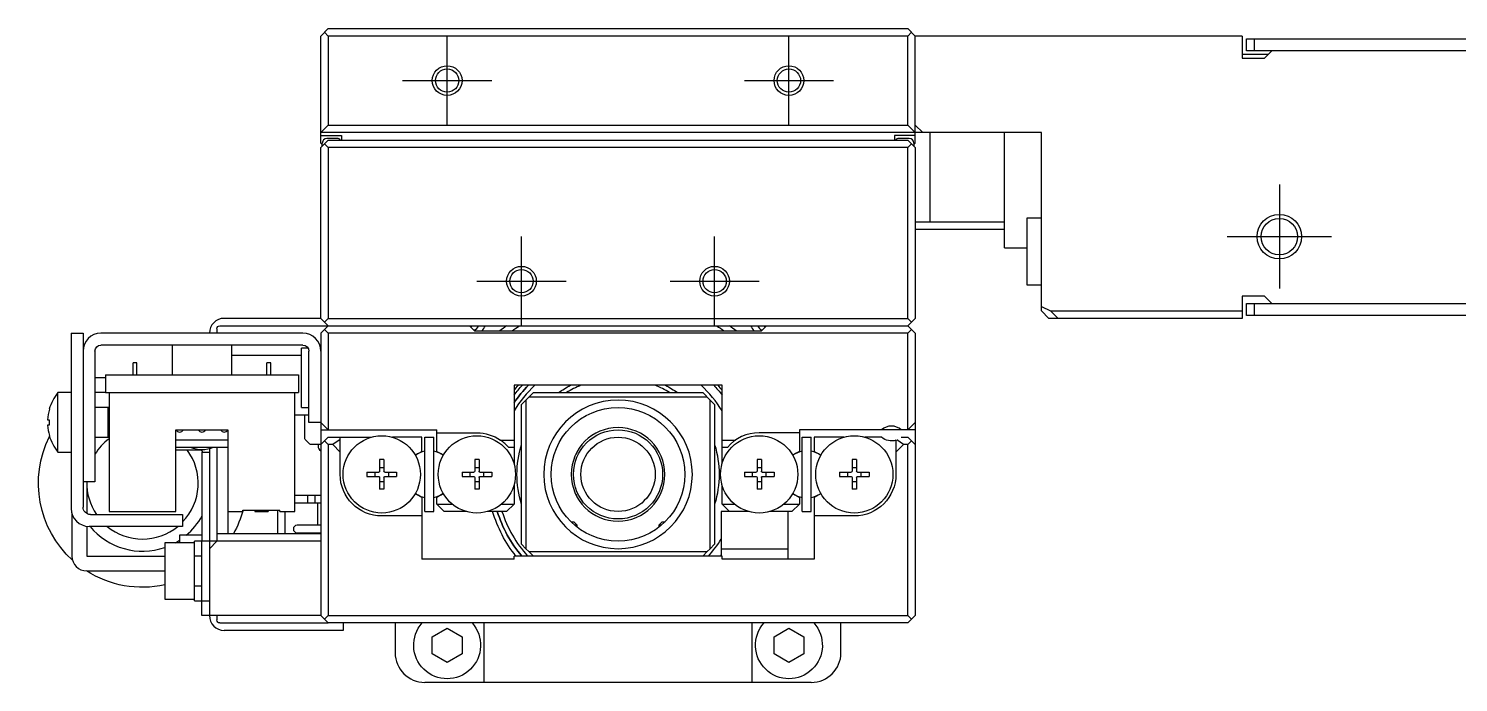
# Model space of a CAD drawing. Extents: x -1 to 654, y -8 to 390.
# Drawn here: x 76.7 to 172.9, y 341.6 to 385.6 of the extents above; entities that cross this region are included whole.
import ezdxf

# ---------------------------------------------------------------- set-up
doc = ezdxf.new("R2010")
doc.units = 0
doc.header["$LTSCALE"] = 0.5
doc.linetypes.add('CENTER', pattern=[50.8, 31.75, -6.35, 6.35, -6.35])
for name, color, linetype in [('MSM_CENTER', 1, 'CENTER'), ('MSM_CONTINUOUS', 7, 'CONTINUOUS'), ('MSM_NARROW', 5, 'CONTINUOUS')]:
    doc.layers.add(name, color=color, linetype=linetype)

msp = doc.modelspace()

# ---------------------------------------------------------------- linework, layer by layer
at = {"layer": 'MSM_CENTER'}
for p, q in [((104.82, 379.122), (104.82, 385.122)), ((127.82, 379.122), (127.82, 385.122)), ((101.82, 382.122), (107.82, 382.122)), ((124.82, 382.122), (130.82, 382.122)), ((160.82, 375.122), (160.82, 368.122)), ((109.82, 365.622), (109.82, 371.622)), ((122.82, 365.622), (122.82, 371.622)), ((157.32, 371.622), (164.32, 371.622)), ((106.82, 368.622), (112.82, 368.622)), ((119.82, 368.622), (125.82, 368.622))]:
    msp.add_line(p, q, dxfattribs=at)
at = {"layer": 'MSM_CONTINUOUS'}
for p, q in [((96.82, 385.622), (96.32, 385.122)), ((96.32, 377.922), (96.32, 385.122)), ((96.82, 385.122), (96.57, 385.372)), ((96.82, 385.622), (135.82, 385.622)), ((135.82, 385.122), (96.82, 385.122)), ((96.82, 385.122), (96.82, 379.122)), ((136.32, 385.122), (135.82, 385.622)), ((136.07, 385.372), (135.82, 385.122)), ((135.82, 379.122), (135.82, 385.122)), ((158.32, 385.122), (136.32, 385.122)), ((136.32, 377.922), (136.32, 385.122)), ((158.32, 385.122), (158.32, 383.622)), ((158.62, 384.122), (158.62, 384.922)), ((158.62, 384.922), (173.62, 384.922)), ((159.12, 384.922), (159.12, 384.122)), ((173.82, 384.122), (158.62, 384.122)), ((160.32, 384.122), (159.82, 383.622)), ((160.07, 383.872), (158.32, 383.872)), ((158.32, 383.622), (159.82, 383.622)), ((96.32, 378.622), (96.82, 379.122)), ((96.82, 379.122), (135.82, 379.122)), ((135.82, 379.122), (136.32, 378.622)), ((136.82, 378.622), (136.32, 379.122)), ((144.82, 378.622), (96.32, 378.622)), ((96.32, 378.422), (97.72, 378.422)), ((97.42, 378.222), (96.72, 378.222)), ((97.72, 378.422), (97.72, 378.122)), ((136.32, 378.422), (134.92, 378.422)), ((134.92, 378.422), (134.92, 378.122)), ((135.92, 378.222), (135.22, 378.222)), ((137.32, 372.622), (137.32, 378.622)), ((142.32, 370.872), (142.32, 378.622)), ((144.82, 366.622), (144.82, 378.622)), ((96.42, 377.822), (96.32, 377.922)), ((96.57, 377.872), (96.32, 377.622)), ((96.32, 366.122), (96.32, 377.622)), ((96.42, 377.722), (96.42, 377.922)), ((96.82, 378.122), (96.57, 377.872)), ((96.82, 377.622), (96.57, 377.872)), ((96.82, 378.122), (135.82, 378.122)), ((135.82, 377.622), (96.82, 377.622)), ((96.82, 377.622), (96.82, 366.122)), ((136.07, 377.872), (135.82, 378.122)), ((136.07, 377.872), (135.82, 377.622)), ((135.82, 366.122), (135.82, 377.622)), ((136.32, 377.622), (136.07, 377.872)), ((136.22, 377.922), (136.22, 377.722)), ((136.32, 377.922), (136.22, 377.822)), ((136.32, 377.622), (136.32, 366.122)), ((136.32, 372.622), (142.32, 372.622)), ((143.82, 372.872), (143.82, 368.372)), ((144.82, 372.872), (143.82, 372.872)), ((136.32, 372.122), (142.32, 372.122)), ((142.32, 370.872), (143.82, 370.872)), ((143.82, 368.372), (144.82, 368.372)), ((159.82, 367.622), (158.32, 367.622)), ((158.32, 367.622), (158.32, 366.122)), ((159.82, 367.622), (160.32, 367.122)), ((144.82, 366.928), (145.432, 366.622)), ((145.32, 366.122), (144.82, 366.622)), ((145.432, 366.622), (158.32, 366.622)), ((145.432, 366.622), (145.932, 366.122)), ((158.62, 366.322), (158.62, 367.122)), ((158.62, 367.122), (174.02, 367.122)), ((159.12, 367.122), (159.12, 366.322)), ((89.52, 365.622), (96.82, 365.622)), ((96.32, 366.122), (89.82, 366.122)), ((96.32, 366.122), (96.57, 365.872)), ((96.57, 365.872), (96.82, 366.122)), ((96.57, 365.872), (96.82, 365.622)), ((96.57, 365.372), (96.82, 365.622)), ((96.82, 366.122), (135.82, 366.122)), ((96.82, 365.622), (135.82, 365.622)), ((106.32, 365.622), (106.67, 365.272)), ((125.97, 365.272), (126.32, 365.622)), ((135.82, 366.122), (136.07, 365.872)), ((135.82, 365.622), (136.07, 365.872)), ((135.82, 365.622), (136.07, 365.372)), ((136.07, 365.872), (136.32, 366.122)), ((158.32, 366.122), (145.32, 366.122)), ((174.02, 366.322), (158.62, 366.322)), ((79.52, 365.122), (80.32, 365.122)), ((79.52, 365.122), (79.52, 353.322)), ((80.32, 365.122), (80.32, 353.422)), ((95.12, 365.122), (81.52, 365.122)), ((89.32, 365.422), (89.32, 365.122)), ((96.57, 365.372), (96.32, 365.122)), ((96.32, 365.122), (96.32, 346.122)), ((96.82, 365.122), (96.57, 365.372)), ((96.82, 365.122), (96.82, 358.622)), ((135.82, 365.122), (96.82, 365.122)), ((106.67, 365.272), (125.97, 365.272)), ((136.07, 365.372), (135.82, 365.122)), ((135.82, 358.622), (135.82, 365.122)), ((136.32, 365.122), (136.07, 365.372)), ((136.32, 365.122), (136.32, 346.122)), ((81.12, 363.922), (81.12, 355.122)), ((95.12, 364.322), (81.52, 364.322)), ((86.32, 364.322), (86.32, 362.322)), ((90.32, 362.322), (90.32, 364.322)), ((95.02, 360.122), (95.02, 364.122)), ((95.466, 364.122), (95.02, 364.122)), ((95.52, 359.122), (95.52, 363.922)), ((83.945, 363.122), (83.695, 363.122)), ((83.695, 362.322), (83.695, 363.122)), ((83.945, 362.322), (83.945, 363.122)), ((95.02, 363.622), (90.32, 363.622)), ((92.945, 363.122), (92.695, 363.122)), ((92.695, 362.322), (92.695, 363.122)), ((92.945, 362.322), (92.945, 363.122)), ((81.82, 362.122), (81.12, 362.122)), ((81.82, 362.322), (81.82, 361.122)), ((81.82, 362.322), (94.82, 362.322)), ((94.82, 362.322), (94.82, 361.122)), ((78.622, 357.122), (78.622, 361.122)), ((79.52, 361.122), (78.622, 361.122)), ((81.82, 361.122), (81.12, 361.122)), ((81.82, 361.122), (94.82, 361.122)), ((82.07, 361.122), (82.07, 353.122)), ((94.57, 353.122), (94.57, 361.122)), ((123.32, 361.622), (109.32, 361.622)), ((109.32, 361.622), (109.32, 356.336)), ((110.62, 361.122), (110.12, 360.622)), ((122.32, 360.822), (110.32, 360.822)), ((110.62, 361.122), (122.02, 361.122)), ((122.02, 361.122), (122.52, 360.622)), ((123.32, 356.336), (123.32, 361.622)), ((78.046, 360.01), (78.05, 360.008)), ((82.02, 360.122), (81.12, 360.122)), ((82.02, 358.122), (82.02, 360.122)), ((82.07, 360.072), (82.02, 360.122)), ((95.02, 360.122), (95.52, 360.122)), ((109.82, 360.322), (110.12, 360.622)), ((109.82, 350.922), (109.82, 360.322)), ((110.12, 360.622), (110.12, 350.622)), ((122.52, 350.622), (122.52, 360.622)), ((122.52, 360.622), (122.82, 360.322)), ((122.82, 360.322), (122.82, 350.922)), ((77.93, 359.302), (78.05, 359.302)), ((78.05, 358.942), (77.93, 358.942)), ((78.05, 359.302), (78.05, 358.942)), ((94.57, 359.622), (95.52, 359.622)), ((95.24, 358.046), (95.24, 359.622)), ((96.32, 359.122), (95.52, 359.122)), ((96.32, 359.122), (96.82, 358.622)), ((135.82, 358.622), (136.32, 359.122)), ((78.05, 358.235), (78.046, 358.233)), ((81.12, 358.122), (82.02, 358.122)), ((82.02, 358.122), (82.07, 358.172)), ((86.57, 358.622), (90.07, 358.622)), ((86.57, 353.122), (86.57, 358.622)), ((90.07, 357.922), (86.57, 357.922)), ((90.07, 358.622), (90.07, 351.622)), ((95.59, 357.654), (95.269, 357.975)), ((96.32, 358.622), (104.12, 358.622)), ((96.57, 357.872), (96.82, 358.122)), ((96.82, 358.122), (99.706, 358.122)), ((97.62, 357.975), (97.12, 357.622)), ((97.62, 355.622), (97.62, 358.122)), ((103.12, 358.122), (101.134, 358.122)), ((103.12, 357.172), (103.12, 358.122)), ((103.32, 353.122), (103.32, 358.122)), ((103.32, 358.122), (103.92, 358.122)), ((103.92, 353.122), (103.92, 358.122)), ((104.12, 357.172), (104.12, 358.622)), ((104.12, 358.422), (106.82, 358.422)), ((108.417, 357.922), (109.32, 357.922)), ((115.259, 358.587), (115.256, 358.587)), ((123.32, 357.922), (124.223, 357.922)), ((128.52, 358.422), (125.82, 358.422)), ((136.32, 358.622), (128.52, 358.622)), ((128.52, 358.622), (128.52, 357.172)), ((128.72, 353.122), (128.72, 358.122)), ((128.72, 358.122), (129.32, 358.122)), ((129.32, 353.122), (129.32, 358.122)), ((131.506, 358.122), (129.52, 358.122)), ((129.52, 358.122), (129.52, 357.172)), ((134.058, 358.122), (132.934, 358.122)), ((135.52, 357.622), (135.074, 357.937)), ((135.381, 358.122), (135.82, 358.122)), ((135.82, 358.122), (136.07, 357.872)), ((78.622, 357.122), (79.52, 357.122)), ((90.07, 357.422), (86.57, 357.422)), ((86.57, 357.272), (88.32, 357.272)), ((88.32, 357.122), (88.82, 357.122)), ((88.32, 357.122), (88.32, 351.122)), ((88.82, 357.335), (88.82, 346.122)), ((89.32, 357.422), (89.32, 351.122)), ((96.32, 357.624), (95.661, 357.624)), ((96.13, 357.624), (96.13, 357.514)), ((96.57, 357.872), (96.32, 357.622)), ((96.82, 357.622), (96.57, 357.872)), ((97.12, 357.622), (96.82, 357.622)), ((96.82, 357.622), (96.82, 346.122)), ((97.12, 357.622), (97.62, 357.122)), ((102.86, 357.022), (103.12, 357.172)), ((104.12, 357.172), (104.343, 357.043)), ((109.32, 357.422), (108.964, 357.422)), ((113.455, 356.932), (113.52, 356.997)), ((113.52, 357.065), (113.52, 356.997)), ((123.675, 357.422), (123.32, 357.422)), ((128.52, 357.172), (128.296, 357.043)), ((129.52, 357.172), (129.78, 357.022)), ((135.02, 357.918), (135.02, 355.622)), ((135.02, 357.122), (135.52, 357.622)), ((135.82, 357.622), (135.52, 357.622)), ((136.07, 357.872), (135.82, 357.622)), ((135.82, 346.122), (135.82, 357.622)), ((136.32, 357.622), (136.07, 357.872)), ((100.565, 356.622), (100.275, 356.622)), ((100.275, 356.622), (100.275, 355.827)), ((100.275, 356.092), (100.565, 356.092)), ((100.565, 356.622), (100.565, 355.827)), ((106.965, 356.622), (106.675, 356.622)), ((106.675, 356.622), (106.675, 355.827)), ((106.675, 356.092), (106.965, 356.092)), ((106.965, 356.622), (106.965, 355.827)), ((125.965, 356.622), (125.675, 356.622)), ((125.675, 356.622), (125.675, 355.827)), ((125.675, 356.092), (125.965, 356.092)), ((125.965, 356.622), (125.965, 355.827)), ((132.365, 356.622), (132.075, 356.622)), ((132.075, 356.622), (132.075, 355.827)), ((132.075, 356.092), (132.365, 356.092)), ((132.365, 356.622), (132.365, 355.827)), ((81.12, 355.122), (80.32, 355.122)), ((80.57, 355.122), (80.57, 352.989)), ((99.42, 355.767), (100.215, 355.767)), ((99.42, 355.767), (99.42, 355.477)), ((99.42, 355.477), (100.215, 355.477)), ((99.95, 355.767), (99.95, 355.477)), ((100.275, 355.417), (100.275, 354.622)), ((100.275, 355.152), (100.565, 355.152)), ((100.565, 355.417), (100.565, 354.622)), ((100.625, 355.767), (101.42, 355.767)), ((100.625, 355.477), (101.42, 355.477)), ((100.89, 355.477), (100.89, 355.767)), ((101.42, 355.767), (101.42, 355.477)), ((105.82, 355.767), (106.615, 355.767)), ((105.82, 355.767), (105.82, 355.477)), ((105.82, 355.477), (106.615, 355.477)), ((106.35, 355.767), (106.35, 355.477)), ((106.675, 355.417), (106.675, 354.622)), ((106.675, 355.152), (106.965, 355.152)), ((106.965, 355.417), (106.965, 354.622)), ((107.025, 355.767), (107.82, 355.767)), ((107.025, 355.477), (107.82, 355.477)), ((107.29, 355.477), (107.29, 355.767)), ((107.82, 355.767), (107.82, 355.477)), ((124.82, 355.767), (125.615, 355.767)), ((124.82, 355.767), (124.82, 355.477)), ((124.82, 355.477), (125.615, 355.477)), ((125.35, 355.767), (125.35, 355.477)), ((125.675, 355.417), (125.675, 354.622)), ((125.675, 355.152), (125.965, 355.152)), ((125.965, 355.417), (125.965, 354.622)), ((126.025, 355.767), (126.82, 355.767)), ((126.025, 355.477), (126.82, 355.477)), ((126.29, 355.477), (126.29, 355.767)), ((126.82, 355.767), (126.82, 355.477)), ((131.22, 355.767), (132.015, 355.767)), ((131.22, 355.767), (131.22, 355.477)), ((131.22, 355.477), (132.015, 355.477)), ((131.75, 355.767), (131.75, 355.477)), ((132.075, 355.417), (132.075, 354.622)), ((132.075, 355.152), (132.365, 355.152)), ((132.365, 355.417), (132.365, 354.622)), ((132.425, 355.767), (133.22, 355.767)), ((132.425, 355.477), (133.22, 355.477)), ((132.69, 355.477), (132.69, 355.767)), ((133.22, 355.767), (133.22, 355.477)), ((96.32, 354.197), (94.57, 354.197)), ((95.421, 354.197), (95.421, 353.697)), ((95.92, 354.197), (95.92, 353.697)), ((100.565, 354.622), (100.275, 354.622)), ((103.12, 354.071), (102.86, 354.221)), ((103.12, 354.071), (103.12, 349.922)), ((104.416, 354.243), (104.12, 354.072)), ((104.12, 353.622), (104.12, 354.072)), ((106.965, 354.622), (106.675, 354.622)), ((109.32, 354.908), (109.32, 353.622)), ((113.52, 354.247), (113.455, 354.311)), ((113.52, 354.247), (113.52, 354.179)), ((123.32, 353.622), (123.32, 354.908)), ((125.965, 354.622), (125.675, 354.622)), ((128.224, 354.243), (128.52, 354.072)), ((128.52, 354.072), (128.52, 353.622)), ((129.78, 354.221), (129.52, 354.071)), ((129.52, 354.071), (129.52, 349.922)), ((132.365, 354.622), (132.075, 354.622)), ((82.07, 353.122), (86.57, 353.122)), ((90.07, 353.122), (91.07, 353.122)), ((91.07, 353.122), (91.07, 353.222)), ((91.07, 353.222), (93.57, 353.222)), ((91.87, 353.222), (91.87, 353.122)), ((91.87, 353.122), (92.77, 353.122)), ((92.245, 353.222), (92.245, 353.122)), ((92.395, 353.222), (92.395, 353.122)), ((92.77, 353.222), (92.77, 353.122)), ((93.42, 351.622), (93.42, 353.222)), ((93.57, 353.122), (93.57, 353.222)), ((93.57, 353.122), (94.57, 353.122)), ((93.92, 351.622), (93.92, 353.122)), ((94.57, 353.697), (96.32, 353.697)), ((96.12, 352.197), (96.12, 353.697)), ((103.32, 353.122), (103.92, 353.122)), ((104.12, 353.622), (105.158, 353.622)), ((104.62, 353.122), (104.12, 353.622)), ((106.106, 353.122), (104.62, 353.122)), ((108.82, 353.122), (107.534, 353.122)), ((108.481, 353.622), (109.32, 353.622)), ((109.32, 353.622), (108.82, 353.122)), ((125.106, 353.122), (123.27, 353.122)), ((123.27, 353.122), (123.27, 350.122)), ((123.32, 353.622), (124.158, 353.622)), ((123.82, 353.122), (123.32, 353.622)), ((128.02, 353.122), (126.534, 353.122)), ((127.481, 353.622), (128.52, 353.622)), ((127.77, 349.922), (127.77, 353.122)), ((128.52, 353.622), (128.02, 353.122)), ((128.72, 353.122), (129.32, 353.122)), ((79.57, 352.979), (79.57, 350.122)), ((80.82, 352.922), (87.02, 352.922)), ((87.02, 352.922), (87.02, 352.122)), ((96.32, 352.197), (94.72, 352.197)), ((103.12, 352.822), (100.42, 352.822)), ((113.156, 352.422), (113.345, 352.422)), ((113.57, 352.197), (113.345, 352.422)), ((113.57, 352.197), (113.401, 352.197)), ((113.57, 352.06), (113.57, 352.197)), ((115.256, 352.657), (115.257, 352.657)), ((119.295, 352.422), (119.07, 352.197)), ((119.239, 352.197), (119.07, 352.197)), ((119.07, 352.197), (119.07, 352.06)), ((119.295, 352.422), (119.484, 352.422)), ((132.22, 352.822), (129.52, 352.822)), ((80.57, 352.131), (80.57, 350.122)), ((87.02, 352.122), (80.72, 352.122)), ((86.82, 351.522), (86.82, 351.022)), ((88.32, 351.522), (86.82, 351.522)), ((96.32, 351.622), (89.32, 351.622)), ((94.72, 351.697), (96.32, 351.697)), ((96.12, 351.622), (96.12, 351.697)), ((85.82, 351.022), (85.82, 347.222)), ((87.82, 351.022), (85.82, 351.022)), ((87.82, 347.122), (87.82, 351.122)), ((96.32, 351.122), (87.82, 351.122)), ((88.32, 347.122), (88.32, 351.122)), ((88.82, 350.622), (89.32, 351.122)), ((110.12, 350.622), (109.82, 350.922)), ((110.12, 350.622), (110.32, 350.422)), ((110.62, 350.122), (110.32, 350.422)), ((110.32, 350.422), (122.32, 350.422)), ((122.32, 350.422), (122.02, 350.122)), ((122.32, 350.422), (122.52, 350.622)), ((122.82, 350.922), (122.52, 350.622)), ((123.27, 350.622), (127.77, 350.622)), ((80.57, 350.122), (85.82, 350.122)), ((88.32, 350.122), (87.82, 350.122)), ((109.32, 349.922), (103.12, 349.922)), ((109.32, 349.922), (109.32, 350.122)), ((123.32, 350.122), (109.32, 350.122)), ((123.32, 349.922), (123.32, 350.122)), ((129.52, 349.922), (123.32, 349.922)), ((80.57, 349.122), (85.82, 349.122)), ((87.82, 348.122), (88.32, 348.122)), ((85.82, 347.222), (87.82, 347.222)), ((87.82, 347.122), (88.82, 347.122)), ((88.32, 346.122), (88.32, 347.122)), ((96.32, 346.122), (88.32, 346.122)), ((89.32, 346.122), (89.32, 345.822)), ((89.52, 345.622), (96.82, 345.622)), ((96.32, 346.122), (96.82, 345.622)), ((96.57, 345.872), (96.82, 346.122)), ((96.82, 346.122), (135.82, 346.122)), ((135.82, 345.622), (96.82, 345.622)), ((97.82, 345.622), (97.82, 345.122)), ((101.32, 345.622), (101.32, 343.622)), ((107.32, 341.622), (107.32, 345.622)), ((125.32, 345.622), (125.32, 341.622)), ((131.32, 343.622), (131.32, 345.622)), ((136.32, 346.122), (135.82, 345.622)), ((135.82, 346.122), (136.07, 345.872)), ((97.82, 345.122), (89.82, 345.122)), ((103.82, 344.699), (104.82, 345.277)), ((103.82, 343.544), (103.82, 344.699)), ((104.82, 345.277), (105.82, 344.699)), ((105.82, 344.699), (105.82, 343.544)), ((126.82, 344.699), (127.82, 345.277)), ((126.82, 343.544), (126.82, 344.699)), ((127.82, 345.277), (128.82, 344.699)), ((128.82, 344.699), (128.82, 343.544)), ((104.82, 342.967), (103.82, 343.544)), ((105.82, 343.544), (104.82, 342.967)), ((127.82, 342.967), (126.82, 343.544)), ((128.82, 343.544), (127.82, 342.967)), ((107.32, 341.622), (103.32, 341.622)), ((125.32, 341.622), (107.32, 341.622)), ((129.32, 341.622), (125.32, 341.622))]:
    msp.add_line(p, q, dxfattribs=at)
for centre, radius in [((104.82, 382.122), 0.783), ((127.82, 382.122), 0.783), ((160.82, 371.622), 1.23), ((109.82, 368.622), 0.783), ((122.82, 368.622), 0.783), ((116.32, 355.622), 4.5), ((100.42, 355.622), 2.6), ((106.82, 355.622), 2.6), ((116.32, 355.622), 3), ((125.82, 355.622), 2.6), ((132.22, 355.622), 2.6)]:
    msp.add_circle(centre, radius, dxfattribs=at)
at = {"layer": 'MSM_CONTINUOUS', "extrusion": (0, 0, -1)}
for radius in [5, 3.15]:
    msp.add_circle((-116.32, 355.622), radius, dxfattribs=at)
at = {"layer": 'MSM_CONTINUOUS'}
for centre, radius, start, end in [((96.72, 377.922), 0.3, 90, 180), ((97.42, 377.922), 0.3, 41.81031, 90), ((135.22, 377.922), 0.3, 90, 138.18969), ((135.92, 377.922), 0.3, 0, 90), ((89.82, 365.122), 1, 90, 180), ((104.82, 367.122), 2.6, 314.99998, 324.76556), ((104.82, 367.122), 2.982, 321.65491, 329.79972), ((116.32, 355.622), 12.5, 126.86991, 129.46618), ((116.32, 355.622), 12.5, 50.53382, 53.13009), ((127.82, 367.122), 2.982, 210.20028, 218.34509), ((127.82, 367.122), 2.6, 215.23444, 225.00002), ((81.52, 363.922), 1.2, 90, 180), ((95.12, 363.922), 1.2, 0, 90), ((81.12, 359.122), 3.2, 141.31781, 163.87747), ((116.32, 355.622), 8.2, 132.97028, 148.61185), ((116.32, 355.622), 8.5, 135.09913, 145.43968), ((116.32, 355.622), 6.5, 112.61986, 122.20423), ((116.32, 355.622), 6.5, 57.79577, 67.38014), ((116.32, 355.622), 8.2, 31.38815, 47.02972), ((81.12, 359.122), 3.195, 163.89329, 176.77029), ((81.12, 359.122), 3.195, 183.22971, 196.10671), ((81.12, 359.122), 3.2, 196.12253, 218.68219), ((84.32, 355.022), 3.75, 126.8699, 148.57609), ((86.82, 358.722), 0.25, 203.57818, 336.42182), ((88.32, 358.722), 0.25, 203.57818, 336.42182), ((89.82, 358.722), 0.25, 203.57818, 336.42182), ((106.82, 355.622), 2.8, 40.0052, 55.22806), ((125.82, 355.622), 2.8, 90, 139.99479), ((134.72, 357.872), 1, 48.59038, 131.40962), ((84.32, 355.022), 3.75, 316.05448, 36.86988), ((84.32, 355.022), 4.57, 27.35603, 29.49457), ((96.46, 357.514), 0.33, 180, 244.89728), ((103.62, 355.622), 1.588, 100.89305, 126.19722), ((103.62, 355.622), 1.588, 53.80278, 79.10695), ((129.135, 355.507), 1.75, 118.62173, 127.00597), ((129.02, 355.622), 1.588, 100.89305, 126.19722), ((129.02, 355.622), 1.587, 53.80278, 79.10695), ((84.32, 355.022), 3.75, 178.47195, 214.05582), ((103.62, 355.622), 1.588, 233.80278, 259.10695), ((103.62, 355.622), 1.587, 280.89305, 306.19722), ((129.135, 355.737), 1.75, 232.99403, 238.62173), ((129.02, 355.622), 1.588, 233.80278, 259.10695), ((129.02, 355.622), 1.587, 280.89305, 306.19722), ((80.72, 353.322), 1.2, 180, 270), ((116.32, 355.622), 8.5, 197.10464, 220.32022), ((116.32, 355.622), 8.2, 197.75083, 222.12356), ((84.32, 355.022), 4.57, 310.01605, 331.07731), ((94.72, 351.947), 0.25, 90, 270), ((84.32, 355.022), 4.57, 219.38836, 289.16123), ((84.32, 355.022), 3.75, 230.65419, 309.34582), ((84.32, 355.022), 4.57, 298.92261, 303.16459), ((116.32, 355.622), 8.2, 317.87644, 327.94737), ((80.57, 350.122), 1, 180, 270), ((89.82, 346.122), 1, 180, 270), ((103.32, 343.622), 2, 180, 270), ((129.32, 343.622), 2, 270, 0)]:
    msp.add_arc(centre, radius, start, end, dxfattribs=at)
at = {"layer": 'MSM_CONTINUOUS', "extrusion": (0, 0, -1)}
for centre, radius, start, end in [((-89.52, 365.422), 0.2, 0, 90), ((-104.82, 367.122), 2.25, 221.81035, 225.00002), ((-116.32, 355.622), 12, 53.52984, 56.44268), ((-116.32, 355.622), 12, 123.55732, 126.47016), ((-127.82, 367.122), 2.25, 314.99998, 318.18965), ((-81.52, 363.922), 0.4, 0, 90), ((-95.12, 363.922), 0.4, 90, 180), ((-116.32, 355.622), 8.5, 34.56032, 44.90087), ((-116.32, 355.622), 9, 38.94244, 41.81031), ((-116.32, 355.622), 8.8, 37.30179, 42.98589), ((-116.32, 355.622), 6.8, 53.98115, 61.92751), ((-116.32, 355.622), 6.8, 118.07249, 126.01885), ((-116.32, 355.622), 8.8, 137.01411, 142.69821), ((-116.32, 355.622), 9, 138.18969, 141.05756), ((-84.32, 355.022), 7, 312.29492, 26.69273), ((-95.34, 358.046), 0.1, 315, 0), ((-106.82, 355.622), 2.8, 90, 124.77194), ((-134.72, 358.872), 1, 252.5424, 311.40962), ((-88.32, 359.272), 2, 247.66835, 292.33165), ((-95.661, 357.724), 0.1, 270, 315), ((-103.735, 355.507), 1.75, 52.99403, 60), ((-103.505, 355.507), 1.75, 118.62173, 127.00597), ((-116.32, 355.622), 6.8, 342.91742, 17.08258), ((-116.32, 355.622), 6.8, 162.91742, 197.08258), ((-128.905, 355.507), 1.75, 120, 127.00597), ((-100.42, 355.622), 2.8, 270, 0), ((-100.215, 355.827), 0.06, 180, 270), ((-100.215, 355.417), 0.06, 90, 180), ((-100.625, 355.827), 0.06, 270, 0), ((-100.625, 355.417), 0.06, 0, 90), ((-106.615, 355.827), 0.06, 180, 270), ((-106.615, 355.417), 0.06, 90, 180), ((-107.025, 355.827), 0.06, 270, 0), ((-107.025, 355.417), 0.06, 0, 90), ((-125.615, 355.827), 0.06, 180, 270), ((-125.615, 355.417), 0.06, 90, 180), ((-126.025, 355.827), 0.06, 270, 0), ((-126.025, 355.417), 0.06, 0, 90), ((-132.015, 355.827), 0.06, 180, 270), ((-132.015, 355.417), 0.06, 90, 180), ((-132.22, 355.622), 2.8, 180, 270), ((-132.425, 355.827), 0.06, 270, 0), ((-132.425, 355.417), 0.06, 0, 90), ((-103.735, 355.737), 1.75, 300, 307.00597), ((-103.505, 355.737), 1.75, 232.99403, 238.62173), ((-128.905, 355.737), 1.75, 232.99403, 240), ((-80.82, 353.422), 0.5, 270, 0), ((-84.32, 355.022), 7, 194.90061, 209.05929), ((-116.32, 355.622), 8.8, 321.31781, 343.49548), ((-116.32, 355.622), 8.5, 319.67978, 342.89536), ((-116.32, 355.622), 8.8, 217.83572, 218.68219), ((-84.32, 355.022), 7, 257.62637, 302.55918), ((-89.52, 345.822), 0.2, 270, 0), ((-104.82, 344.122), 2.25, 138.18972, 41.81026), ((-127.82, 344.122), 2.25, 138.18972, 41.81026)]:
    msp.add_arc(centre, radius, start, end, dxfattribs=at)
at = {"layer": 'MSM_NARROW'}
for centre, radius in [((104.82, 382.122), 1), ((127.82, 382.122), 1), ((160.82, 371.622), 1.5), ((109.82, 368.622), 1), ((122.82, 368.622), 1), ((116.32, 355.622), 2.5)]:
    msp.add_circle(centre, radius, dxfattribs=at)

doc.saveas('drawing.dxf')
